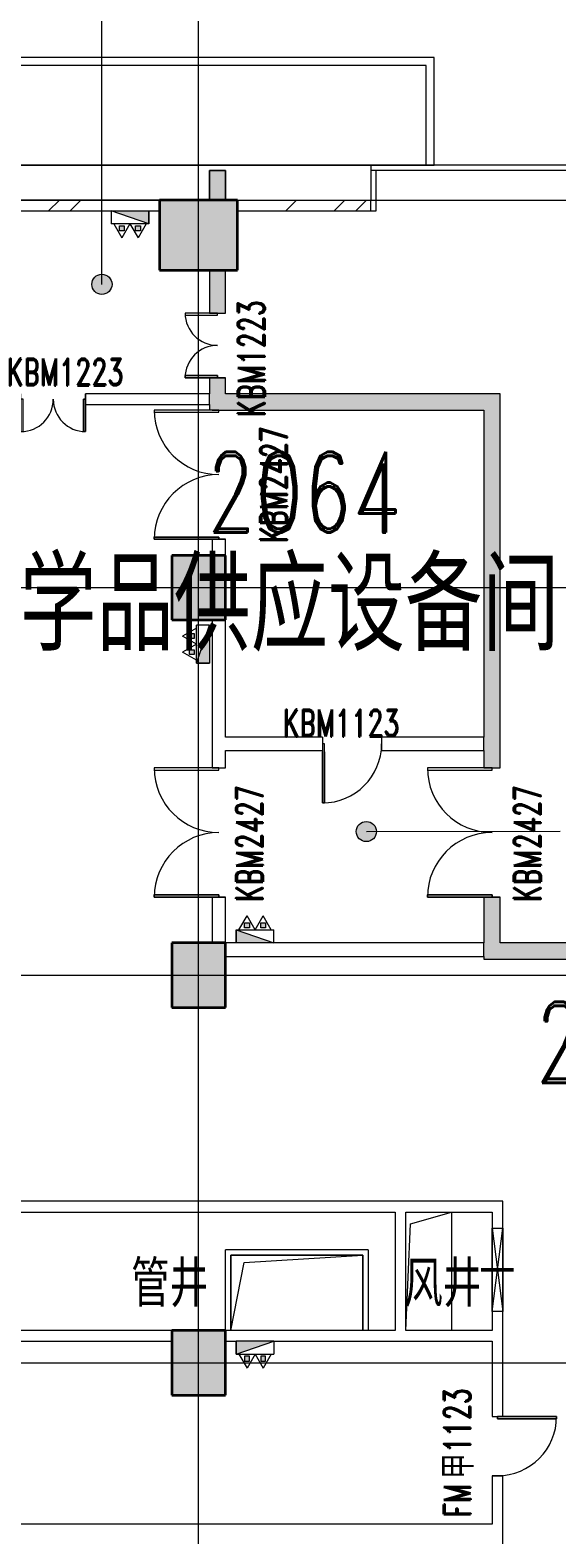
# Model space of a CAD drawing. Header units: millimetres. Extents: x -172041 to 399210, y -31706 to 192400.
# Drawn here: x 260870 to 270655, y 133601 to 161558 of the extents above; entities that cross this region are included whole.
import ezdxf

# ---------------------------------------------------------------- set-up
doc = ezdxf.new("R2010")
doc.units = ezdxf.units.MM
doc.linetypes.add('1_1', pattern=[2, 1, -1])
doc.linetypes.add('轴网线', pattern=[22.04, 18.38, -1.83, 0, -1.83])
doc.layers.get('0').update_dxf_attribs({"color": 8})
for name, color, linetype, lineweight in [('A-AREA-IDEN', 8, 'Continuous', 9), ('A-DETL-GENF', 8, 'Continuous', 18), ('A-DOOR', 8, 'Continuous', 5), ('A-DOOR-IDEN', 8, 'Continuous', 9), ('A-DOOR-OPNG', 8, 'Continuous', 5), ('A-FLOR', 8, 'Continuous', 5), ('A-GENM', 8, 'Continuous', 5), ('A-WALL', 8, 'Continuous', 5), ('A-WALL-FNSH', 8, 'Continuous', 9), ('A-WALL-PATT', 8, 'Continuous', 9), ('M-EQPM', 8, 'Continuous', 5), ('Q-CASE', 8, '1_1', 5), ('S-COLS', 8, 'Continuous', 5), ('S-GRID', 8, 'Continuous', 9)]:
    doc.layers.add(name, color=color, linetype=linetype, lineweight=lineweight)
doc.styles.add('RomanD', font='romand__.ttf', dxfattribs={"width": 0.7, "height": 1500})
doc.styles.add('RomanD_4', font='romand__.ttf', dxfattribs={"width": 0.7, "height": 500})
doc.styles.add('仿宋_2', font='', dxfattribs={"width": 0.7, "height": 1500})
doc.styles.add('仿宋_6', font='', dxfattribs={"width": 0.7, "height": 750})
doc.styles.add('微软雅黑', font='Microsoft YaHei.ttf', dxfattribs={"width": 0.7, "height": 500})
doc.styles.get('仿宋_2').set_extended_font_data('FangSong')
doc.styles.get('仿宋_6').set_extended_font_data('FangSong')

# ---------------------------------------------------------------- blocks, each defined once
blk = doc.blocks.new('砼_柱_矩形 - 1000X1200-501527-LAY-2F-1_500-A')
at = {"layer": 'S-COLS', "lineweight": 15, "true_color": 0xc0c0c0}
blk.add_hatch(color=9, dxfattribs=at).paths.add_polyline_path([(-500, -600), (500, -600), (500, 600), (-500, 600), (-500, -100)], flags=0)
at = {"layer": 'S-COLS', "color": 7, "lineweight": 35}
for p, q in [((500, 600), (-500, 600)), ((-500, 600), (-500, -600)), ((500, -600), (500, 600)), ((-500, -600), (500, -600))]:
    blk.add_line(p, q, dxfattribs=at)
blk = doc.blocks.new('X-ST-F3-02-C-001_HLP2_rvt-1-LAY-2F-1_500-A')
at = {"layer": 'S-COLS', "true_color": 0xc0c0c0}
for points in [[(263275, 157100), (264725, 157100), (264725, 158400), (263275, 158400), (263275, 157270)], [(264500, 150600), (264500, 151800), (263500, 151800), (263500, 150600)]]:
    blk.add_hatch(color=9, dxfattribs=at).paths.add_polyline_path(points, flags=0)
at = {"layer": 'S-COLS', "color": 7, "lineweight": 35}
for p, q in [((264725, 158400), (263275, 158400)), ((263275, 158400), (263275, 157100)), ((264725, 157100), (264725, 158400)), ((263275, 157100), (264725, 157100)), ((264500, 151800), (263500, 151800)), ((263500, 151800), (263500, 150600)), ((264500, 150600), (264500, 151800)), ((263500, 150600), (264500, 150600))]:
    blk.add_line(p, q, dxfattribs=at)
at = {"lineweight": 15}
for p in [(264000, 144000), (264000, 136800)]:
    blk.add_blockref('砼_柱_矩形 - 1000X1200-501527-LAY-2F-1_500-A', p, dxfattribs=at)
blk = doc.blocks.new('混凝土雨棚1 - 混凝土雨棚-300mm-2000 2-4311649-LAY-2F-1_500-A')
at = {"layer": 'Q-CASE'}
for p, q in [((10963, 2000), (-10963, 2000)), ((-10963, 2000), (-10963, 0)), ((10963, 0), (10963, 2000))]:
    blk.add_line(p, q, dxfattribs=at)
at = {"layer": 'Q-CASE', "linetype": 'Continuous'}
for p, q in [((10963, 2000), (-10963, 2000)), ((-10963, 2000), (-10963, 0)), ((10963, 0), (10963, 2000)), ((-5302, 1850), (-10813, 1850)), ((-10813, 1850), (-10813, 0)), ((10813, 1850), (-3923, 1850)), ((10813, 0), (10813, 1850)), ((-10963, 0), (10963, 0))]:
    blk.add_line(p, q, dxfattribs=at)
blk = doc.blocks.new('双扇平开防火门_带观察窗 - KBM2427-4644587-LAY-2F-1_500-A')
at = {"layer": 'A-DOOR'}
for p, q in [((-1200, 0), (-1200, 1200)), ((-1200, 1200), (-1160, 1200)), ((-1200, 1200), (-1200, 1000)), ((-1160, 1200), (-1200, 1200)), ((-1160, 1200), (-1160, 0)), ((-1160, 1000), (-1160, 1200)), ((1200, 1200), (1160, 1200)), ((1160, 1200), (1160, 0)), ((1200, 1200), (1160, 1200)), ((1160, 1200), (1160, 1000)), ((1200, 0), (1200, 1200)), ((1200, 1000), (1200, 1200)), ((-1200, 1000), (-1200, 800)), ((-1160, 800), (-1160, 1000)), ((1160, 1000), (1160, 800)), ((1200, 800), (1200, 1000)), ((-1200, 800), (-1200, 0)), ((-1160, 0), (-1160, 800)), ((1160, 800), (1160, 0)), ((1200, 0), (1200, 800)), ((-1160, 0), (-1200, 0)), ((-1200, 0), (-1160, 0)), ((1160, 0), (1200, 0)), ((1160, 0), (1200, 0))]:
    blk.add_line(p, q, dxfattribs=at)
for centre, start, end in [((-1200, 0), 0, 90), ((1200, 0), 90, 180)]:
    blk.add_arc(centre, 1200, start, end, dxfattribs=at)
at = {"layer": 'A-DOOR-OPNG'}
for p, q in [((-1200, 150), (-1200, -150)), ((1200, 150), (1200, -150))]:
    blk.add_line(p, q, dxfattribs=at)
blk = doc.blocks.new('双扇平开防火门_带观察窗 - KBM1223-4795271-LAY-2F-1_500-A')
at = {"layer": 'A-DOOR'}
for p, q in [((-600, 0), (-600, 600)), ((-600, 600), (-560, 600)), ((-600, 600), (-600, 400)), ((-560, 600), (-600, 600)), ((-560, 600), (-560, 0)), ((-560, 400), (-560, 600)), ((600, 600), (560, 600)), ((560, 600), (560, 0)), ((600, 600), (560, 600)), ((560, 600), (560, 400)), ((600, 0), (600, 600)), ((600, 400), (600, 600)), ((-600, 400), (-600, 200)), ((-560, 200), (-560, 400)), ((560, 400), (560, 200)), ((600, 200), (600, 400)), ((-600, 200), (-600, 0)), ((-560, 0), (-600, 0)), ((-600, 0), (-560, 0)), ((-560, 0), (-560, 200)), ((560, 200), (560, 0)), ((560, 0), (600, 0)), ((560, 0), (600, 0)), ((600, 0), (600, 200))]:
    blk.add_line(p, q, dxfattribs=at)
for centre, start, end in [((-600, 0), 0, 90), ((600, 0), 90, 180)]:
    blk.add_arc(centre, 600, start, end, dxfattribs=at)
at = {"layer": 'A-DOOR-OPNG'}
for p, q in [((-600, 100), (-600, -100)), ((600, 100), (600, -100))]:
    blk.add_line(p, q, dxfattribs=at)
blk = doc.blocks.new('双扇平开防火门_带观察窗 - KBM2427-4644361-LAY-2F-1_500-A')
at = {"layer": 'A-DOOR'}
for p, q in [((-1200, 0), (-1200, 1200)), ((-1200, 1200), (-1160, 1200)), ((-1200, 1200), (-1200, 1000)), ((-1160, 1200), (-1200, 1200)), ((-1160, 1200), (-1160, 0)), ((-1160, 1000), (-1160, 1200)), ((1200, 1200), (1160, 1200)), ((1160, 1200), (1160, 0)), ((1200, 1200), (1160, 1200)), ((1160, 1200), (1160, 1000)), ((1200, 0), (1200, 1200)), ((1200, 1000), (1200, 1200)), ((-1200, 1000), (-1200, 800)), ((-1160, 800), (-1160, 1000)), ((1160, 1000), (1160, 800)), ((1200, 800), (1200, 1000)), ((-1200, 800), (-1200, 0)), ((-1160, 0), (-1160, 800)), ((1160, 800), (1160, 0)), ((1200, 0), (1200, 800)), ((-1160, 0), (-1200, 0)), ((-1200, 0), (-1160, 0)), ((1160, 0), (1200, 0)), ((1160, 0), (1200, 0))]:
    blk.add_line(p, q, dxfattribs=at)
for centre, start, end in [((-1200, 0), 0, 90), ((1200, 0), 90, 180)]:
    blk.add_arc(centre, 1200, start, end, dxfattribs=at)
at = {"layer": 'A-DOOR-OPNG'}
for p, q in [((-1200, 125), (-1200, -125)), ((1200, 125), (1200, -125))]:
    blk.add_line(p, q, dxfattribs=at)
blk = doc.blocks.new('双扇平开防火门_带观察窗 - KBM1223-4644379-LAY-2F-1_500-A')
at = {"layer": 'A-DOOR'}
for p, q in [((-600, 0), (-600, 600)), ((-600, 600), (-560, 600)), ((-600, 600), (-600, 400)), ((-560, 600), (-600, 600)), ((-560, 600), (-560, 0)), ((-560, 400), (-560, 600)), ((600, 600), (560, 600)), ((560, 600), (560, 0)), ((600, 600), (560, 600)), ((560, 600), (560, 400)), ((600, 0), (600, 600)), ((600, 400), (600, 600)), ((-600, 400), (-600, 200)), ((-560, 200), (-560, 400)), ((560, 400), (560, 200)), ((600, 200), (600, 400)), ((-600, 200), (-600, 0)), ((-560, 0), (-600, 0)), ((-600, 0), (-560, 0)), ((-560, 0), (-560, 200)), ((560, 200), (560, 0)), ((560, 0), (600, 0)), ((560, 0), (600, 0)), ((600, 0), (600, 200))]:
    blk.add_line(p, q, dxfattribs=at)
for centre, start, end in [((-600, 0), 0, 90), ((600, 0), 90, 180)]:
    blk.add_arc(centre, 600, start, end, dxfattribs=at)
at = {"layer": 'A-DOOR-OPNG'}
for p, q in [((-600, 150), (-600, -150)), ((600, 150), (600, -150))]:
    blk.add_line(p, q, dxfattribs=at)
blk = doc.blocks.new('单扇平开防火门_带观察窗 - FM甲1123-4703329-LAY-2F-1_500-A')
at = {"layer": 'A-DOOR'}
for p, q in [((510, -1100), (510, 0)), ((550, 0), (510, 0)), ((510, 0), (510, -700)), ((550, -700), (550, 0)), ((510, 0), (550, 0)), ((550, 0), (550, -1100)), ((510, -700), (510, -900)), ((550, -900), (550, -700)), ((510, -900), (510, -1100)), ((550, -1100), (510, -1100)), ((510, -1100), (550, -1100)), ((550, -1100), (550, -900))]:
    blk.add_line(p, q, dxfattribs=at)
blk.add_arc((550, 0), 1100, 180, 270, dxfattribs=at)
at = {"layer": 'A-DOOR-OPNG'}
for p, q in [((-550, 100), (-550, -100)), ((550, 99), (550, -100))]:
    blk.add_line(p, q, dxfattribs=at)
blk = doc.blocks.new('楼板洞口-A - F01-无翻边-4496217-LAY-2F-1_500-A')
at = {"layer": 'A-GENM'}
for p, q in [((0, 0), (85, 1980)), ((85, 1980), (850, 2200)), ((850, 2200), (850, 0))]:
    blk.add_line(p, q, dxfattribs=at)
blk = doc.blocks.new('室内消火栓箱_带灭火器__左右式_ - SG24D65-P-V58-LAY-2F-1_500-A')
at = {"layer": 'A-DETL-GENF', "lineweight": 5}
h = blk.add_hatch(color=256, dxfattribs=at)
h.paths.add_polyline_path([(195, 280), (195, 370), (105, 370), (105, 280)], flags=0)
h.paths.add_polyline_path([(-105, 370), (-195, 370), (-195, 280), (-105, 280)], flags=0)
blk.add_hatch(color=256, dxfattribs=at).paths.add_polyline_path([(350, 0), (-350, 240), (-350, 0), (50, 0)], flags=0)
for p, q in [((-300, 240), (-150, 500)), ((-195, 370), (-105, 370)), ((-195, 280), (-195, 370)), ((-105, 280), (-195, 280)), ((0, 240), (-150, 500)), ((-105, 370), (-105, 280)), ((0, 240), (150, 500)), ((105, 280), (105, 370)), ((105, 370), (195, 370)), ((195, 280), (105, 280)), ((300, 240), (150, 500)), ((195, 370), (195, 280)), ((-350, 240), (350, 240)), ((-350, 240), (350, 0)), ((-350, 240), (-350, 0)), ((-350, 240), (350, 0)), ((-350, 0), (-350, 240)), ((350, 0), (-350, 0)), ((350, 0), (-350, 0))]:
    blk.add_line(p, q, dxfattribs=at)
at = {"layer": 'M-EQPM'}
blk.add_line((350, 0), (350, 240), dxfattribs=at)
blk = doc.blocks.new('室内消火栓箱_带灭火器__左右式_ - SG24D65-P-V57-LAY-2F-1_500-A')
at = {"layer": 'A-DETL-GENF', "lineweight": 5}
blk.add_hatch(color=256, dxfattribs=at).paths.add_polyline_path([(-350, -240), (350, 0), (-350, 0)], flags=0)
h = blk.add_hatch(color=256, dxfattribs=at)
h.paths.add_polyline_path([(-105, -370), (-105, -280), (-195, -280), (-195, -370)], flags=0)
h.paths.add_polyline_path([(105, -370), (195, -370), (195, -280), (105, -280)], flags=0)
for p, q in [((350, 0), (-350, 0)), ((-350, -240), (350, 0)), ((-350, -240), (-350, 0)), ((-350, 0), (-350, -240)), ((-350, -240), (350, 0)), ((350, 0), (-350, 0)), ((-350, -240), (350, -240)), ((-300, -240), (-150, -500)), ((0, -240), (-150, -500)), ((0, -240), (150, -500)), ((300, -240), (150, -500)), ((-105, -280), (-195, -280)), ((-195, -280), (-195, -370)), ((-195, -370), (-105, -370)), ((-105, -370), (-105, -280)), ((195, -280), (105, -280)), ((105, -280), (105, -370)), ((105, -370), (195, -370)), ((195, -370), (195, -280))]:
    blk.add_line(p, q, dxfattribs=at)
at = {"layer": 'M-EQPM'}
blk.add_line((350, 0), (350, -240), dxfattribs=at)
blk = doc.blocks.new('单扇平开防火门_带观察窗 - KBM1123-4703546-LAY-2F-1_500-A')
at = {"layer": 'A-DOOR'}
for p, q in [((550, 1100), (510, 1100)), ((510, 1100), (510, 0)), ((510, 1100), (550, 1100)), ((510, 900), (510, 1100)), ((510, 700), (510, 900)), ((550, 0), (550, 1100)), ((550, 1100), (550, 900)), ((550, 900), (550, 700)), ((510, 150), (510, 700)), ((550, 700), (550, 150)), ((510, 0), (550, 0))]:
    blk.add_line(p, q, dxfattribs=at)
blk.add_arc((550, 0), 1100, 90, 180, dxfattribs=at)
at = {"layer": 'A-DOOR-OPNG'}
for p, q in [((-550, -125), (-550, 125)), ((550, -124), (550, 125))]:
    blk.add_line(p, q, dxfattribs=at)
blk = doc.blocks.new('楼板洞口-A - UT-翻边100-4499166-LAY-2F-1_500-A')
at = {"layer": 'A-GENM'}
for p, q in [((-100, 0), (-100, 1500)), ((2550, 1500), (-100, 1500)), ((0, 0), (0, 1400)), ((0, 1400), (2450, 1400)), ((0, 1400), (0, 0)), ((2450, 1400), (0, 1400)), ((245, 1260), (2450, 1400)), ((2450, 1400), (2450, 0)), ((2450, 0), (2450, 1400)), ((2550, 1500), (2550, 0)), ((0, 0), (245, 1260))]:
    blk.add_line(p, q, dxfattribs=at)
blk = doc.blocks.new('矩形墙洞-D - F01-4899607-LAY-2F-1_500-A')
at = {"layer": 'A-GENM', "color": 7, "lineweight": 50}
blk.add_line((125, 300), (125, -300), dxfattribs=at)
at = {"layer": 'A-GENM'}
for p, q in [((-650, -100), (-650, 100)), ((-650, 100), (900, 100)), ((900, -100), (-650, 100)), ((-650, -100), (900, 100)), ((900, 100), (900, -100)), ((900, -100), (-650, -100))]:
    blk.add_line(p, q, dxfattribs=at)

msp = doc.modelspace()

# ---------------------------------------------------------------- hatches: boundary and pattern name
at = {"layer": 'A-AREA-IDEN', "lineweight": 18}
h = msp.add_hatch(color=256, dxfattribs=at)
edge = h.paths.add_edge_path(flags=0)
edge.add_arc((262203.8, 156834.8), 187.5, 0, 360)
h = msp.add_hatch(color=256, dxfattribs=at)
edge = h.paths.add_edge_path(flags=0)
edge.add_arc((267115.8, 146668.5), 187.5, 0, 360)
at = {"layer": 'A-WALL-PATT', "lineweight": 5}
h = msp.add_hatch(color=256, dxfattribs=at)
h.paths.add_polyline_path([(264375, 154500), (264500, 154500), (264500, 155100), (264200, 155100), (264200, 154500)], flags=0)
h.paths.add_polyline_path([(264500, 156300), (264500, 157100), (264200, 157100), (264200, 156300), (264350, 156300)], flags=0)
h.paths.add_polyline_path([(264200, 158400), (264500, 158400), (264500, 158950), (264200, 158950), (264200, 158938.9)], flags=0)
h = msp.add_hatch(dxfattribs=at)
h.set_pattern_fill('FP_10', color=256, style=0, pattern_type=2)
h.set_pattern_definition([(45, (-5e-09, 2e-10), (-1325.825, 1325.825), []), (45, (-5e-09, 400), (-1325.825, 1325.825), []), (45, (-5e-09, 1300), (-1325.825, 1325.825), [1875, -625])])
h.paths.add_polyline_path([(267200, 158200), (267200, 158400), (264725, 158400), (264725, 158200), (266505.6, 158200)], flags=0)
h.paths.add_polyline_path([(246950, 158200), (248440, 158200), (248440, 158400), (246950, 158400), (246950, 158201.9)], flags=0)
h.paths.add_polyline_path([(245525, 158200), (246450, 158200), (246450, 158400), (245525, 158400), (245525, 158250)], flags=0)
h.paths.add_polyline_path([(253675, 158200), (253675, 158400), (253400, 158400), (253400, 158200)], flags=0)
h.paths.add_polyline_path([(257800, 158200), (263275, 158200), (263275, 158400), (255125, 158400), (255125, 158200), (257600, 158200)], flags=0)
h.paths.add_polyline_path([(251941, 158200), (252200, 158200), (252200, 158400), (248940, 158400), (248940, 158200), (251859, 158200)], flags=0)
msp.add_hatch(color=256, dxfattribs=at).paths.add_polyline_path([(264725, 154500), (269300, 154500), (269300, 154800), (264500, 154800), (264500, 154500)], flags=0)
h = msp.add_hatch(color=256, dxfattribs=at)
h.paths.add_polyline_path([(269300, 144600), (269600, 144600), (269600, 145450), (269300, 145450)], flags=0)
h.paths.add_polyline_path([(269450, 147850), (269600, 147850), (269600, 154800), (269300, 154800), (269300, 147850)], flags=0)
h = msp.add_hatch(color=256, dxfattribs=at)
h.paths.add_polyline_path([(284317.2, 144300), (291500, 144300), (291500, 144600), (283700, 144600), (283700, 144300)], flags=0)
h.paths.add_polyline_path([(282700, 144300), (282700, 144600), (274100, 144600), (274100, 144300), (275000, 144300)], flags=0)
h.paths.add_polyline_path([(292800, 144300), (293000, 144300), (293000, 144600), (292800, 144600), (292800, 144428.6)], flags=0)
h.paths.add_polyline_path([(269300, 144300), (273100, 144300), (273100, 144600), (269300, 144600), (269300, 144350)], flags=0)

# ---------------------------------------------------------------- linework, layer by layer
at = {"layer": 'A-AREA-IDEN', "lineweight": 18}
for p, q in [((262203.8, 156834.8), (262203.8, 164562.3)), ((267115.8, 146668.5), (270716.7, 146676))]:
    msp.add_line(p, q, dxfattribs=at)
for centre in [(262203.8, 156834.8), (267115.8, 146668.5)]:
    msp.add_circle(centre, 187.5, dxfattribs=at)
at = {"layer": 'A-FLOR'}
msp.add_line((268700, 139600), (268700, 137400), dxfattribs=at)
at = {"layer": 'A-WALL', "lineweight": 9}
for p, q in [((264200, 158950), (264200, 158400)), ((264500, 158950), (264200, 158950)), ((264500, 158400), (264500, 158950)), ((263275, 158400), (255125, 158400)), ((263275, 158400), (263275, 158400)), ((264725, 158400), (267200, 158400)), ((267200, 158200), (267200, 158400)), ((260500, 158200), (262375, 158200)), ((263075, 158200), (263275, 158200)), ((264725, 158200), (267200, 158200)), ((264200, 157100), (264200, 156300)), ((264500, 156300), (264500, 157100)), ((264350, 156300), (264500, 156300)), ((264200, 155100), (264200, 154800)), ((264500, 155100), (264350, 155100)), ((264500, 154800), (264500, 155100)), ((264200, 154800), (261900, 154800)), ((261900, 154800), (261900, 154700)), ((269600, 154800), (264500, 154800)), ((269600, 147850), (269600, 154800)), ((261900, 154600), (264200, 154600)), ((264200, 154600), (264200, 154500)), ((264375, 154500), (269300, 154500)), ((269300, 154500), (269300, 148425)), ((264250, 152100), (264250, 151800)), ((264500, 152100), (264375, 152100)), ((264500, 151800), (264500, 152100)), ((264250, 150600), (264250, 147850)), ((264500, 148425), (264500, 150600)), ((266300, 148425), (264500, 148425)), ((264500, 148175), (266300, 148175)), ((264500, 147850), (264500, 148175)), ((269300, 148425), (267400, 148425)), ((267400, 148175), (269300, 148175)), ((269300, 148175), (269300, 147850)), ((264375, 147850), (264500, 147850)), ((269450, 147850), (269600, 147850)), ((264250, 145450), (264250, 144600)), ((264500, 145450), (264375, 145450)), ((264500, 144600), (264500, 145450)), ((269300, 145450), (269300, 144600)), ((269600, 145450), (269450, 145450)), ((269600, 144600), (269600, 145450)), ((264700, 144600), (264500, 144600)), ((269300, 144600), (265400, 144600)), ((273100, 144600), (269600, 144600)), ((264500, 144350), (269300, 144350)), ((269300, 144350), (269300, 144300)), ((269300, 144300), (273100, 144300)), ((269650, 139800), (260100, 139800)), ((269650, 135800), (269650, 139800)), ((260100, 139600), (267650, 139600)), ((267650, 139600), (267650, 137400)), ((267850, 139600), (269450, 139600)), ((267850, 137400), (267850, 139600)), ((269450, 139600), (269450, 137400)), ((263500, 137400), (260100, 137400)), ((267650, 137400), (264500, 137400)), ((269450, 137400), (267850, 137400)), ((254900, 137200), (263500, 137200)), ((264500, 137200), (264700, 137200)), ((265400, 137200), (269450, 137200)), ((269450, 137200), (269450, 135800)), ((269450, 135800), (269550, 135800)), ((269650, 134700), (269450, 134700)), ((269450, 134700), (269450, 133800)), ((269650, 131600), (269650, 134700)), ((269450, 133800), (244375, 133800))]:
    msp.add_line(p, q, dxfattribs=at)
at = {"layer": 'A-WALL'}
for p, q in [((264200, 154600), (264200, 154800)), ((269300, 148175), (269300, 148425)), ((269300, 144350), (269300, 144600))]:
    msp.add_line(p, q, dxfattribs=at)
at = {"layer": 'A-WALL-FNSH', "lineweight": 5}
for p, q in [((267200, 159050), (253400, 159050)), ((264200, 158400), (264200, 158950)), ((264200, 158950), (264500, 158950)), ((264500, 158950), (264500, 158400)), ((293100, 159050), (267200, 159050)), ((267200, 159050), (267200, 158400)), ((293000, 158950), (267200, 158950)), ((267300, 158200), (267300, 158950)), ((267200, 158200), (267300, 158200))]:
    msp.add_line(p, q, dxfattribs=at)
at = {"layer": 'S-GRID', "linetype": '轴网线'}
for p, q in [((264000, -17706.2), (264000, 174400)), ((-16000, 158400), (308800, 158400)), ((-16000, 151200), (308800, 151200)), ((-16000, 144000), (308800, 144000)), ((-16000, 136800), (308800, 136800))]:
    msp.add_line(p, q, dxfattribs=at)

# ---------------------------------------------------------------- block references
at = {"lineweight": 5}
msp.add_blockref('X-ST-F3-02-C-001_HLP2_rvt-1-LAY-2F-1_500-A', (0, 0), dxfattribs=at)
at = {"layer": 'A-DOOR'}
for name, p, rotation in [('双扇平开防火门_带观察窗 - KBM1223-4644379-LAY-2F-1_500-A', (264350, 155700), 90), ('双扇平开防火门_带观察窗 - KBM1223-4795271-LAY-2F-1_500-A', (261300, 154700), 180), ('双扇平开防火门_带观察窗 - KBM2427-4644361-LAY-2F-1_500-A', (264375, 153300), 90), ('单扇平开防火门_带观察窗 - KBM1123-4703546-LAY-2F-1_500-A', (266850, 148300), 180), ('双扇平开防火门_带观察窗 - KBM2427-4644361-LAY-2F-1_500-A', (264375, 146650), 90), ('双扇平开防火门_带观察窗 - KBM2427-4644587-LAY-2F-1_500-A', (269450, 146650), 90), ('单扇平开防火门_带观察窗 - FM甲1123-4703329-LAY-2F-1_500-A', (269550, 135250), 89.9999999999999)]:
    msp.add_blockref(name, p, dxfattribs=dict(at, rotation=rotation))
at = {"layer": 'A-GENM'}
for name, p in [('混凝土雨棚1 - 混凝土雨棚-300mm-2000 2-4311649-LAY-2F-1_500-A', (257412.5, 159050)), ('楼板洞口-A - F01-无翻边-4496217-LAY-2F-1_500-A', (267850, 137400)), ('楼板洞口-A - UT-翻边100-4499166-LAY-2F-1_500-A', (264600, 137400))]:
    msp.add_blockref(name, p, dxfattribs=at)
at = {"layer": 'A-GENM', "rotation": 269.9999999999999}
msp.add_blockref('矩形墙洞-D - F01-4899607-LAY-2F-1_500-A', (269550, 138650), dxfattribs=at)
at = {"layer": 'M-EQPM'}
for p, rotation in [((262725, 158200), 180), ((264200, 150150), 89.99999999999974)]:
    msp.add_blockref('室内消火栓箱_带灭火器__左右式_ - SG24D65-P-V58-LAY-2F-1_500-A', p, dxfattribs=dict(at, rotation=rotation))
for name, p in [('室内消火栓箱_带灭火器__左右式_ - SG24D65-P-V58-LAY-2F-1_500-A', (265050, 144600)), ('室内消火栓箱_带灭火器__左右式_ - SG24D65-P-V57-LAY-2F-1_500-A', (265050, 137200))]:
    msp.add_blockref(name, p, dxfattribs=at)

# ---------------------------------------------------------------- texts
at = {"layer": 'A-AREA-IDEN', "attachment_point": 1}
for s, insert, char_height, width, style in [('2064', (264146.1, 153722.2), 1500, 4826.159, 'RomanD'), ('化学品供应设备间', (259242.1, 151688.1), 1500, 15713.075, '仿宋_2'), ('2050', (270248.7, 143502.8), 1500, 4826.159, 'RomanD'), ('管井', (262745.4, 138672.3), 750, 2020.252, '仿宋_6'), ('风井', (267819.6, 138672.3), 750, 2020.252, '仿宋_6')]:
    msp.add_mtext(s, dxfattribs=dict(at, insert=insert, char_height=char_height, width=width, style=style))
at = {"layer": 'A-DOOR-IDEN', "char_height": 500, "attachment_point": 1, "rotation": 90}
for s, insert, width, style in [('KBM1223', (264728.4, 154368), 3058.438, 'RomanD_4'), ('KBM2427', (265144.7, 152026), 3058.438, 'RomanD_4'), ('KBM2427', (264694.5, 145360.1), 3058.438, 'RomanD_4'), ('KBM2427', (269855.1, 145360.1), 3058.438, 'RomanD_4'), ('1123', (268552.9, 135129), 1683.544, 'RomanD_4'), ('\\f微软雅黑|b0|i0|c134|p34|;\\W.7;甲', (268552.9, 134642.8), 589.24, '微软雅黑'), ('FM', (268552.9, 133925.1), 869.831, 'RomanD_4')]:
    msp.add_mtext(s, dxfattribs=dict(at, insert=insert, width=width, style=style))
at = {"layer": 'A-DOOR-IDEN', "char_height": 500, "width": 3058.438, "attachment_point": 1, "style": 'RomanD_4'}
for s, insert in [('KBM1223', (260431.5, 155454.9)), ('KBM1123', (265560.1, 148934.9))]:
    msp.add_mtext(s, dxfattribs=dict(at, insert=insert))

doc.saveas('drawing.dxf')
